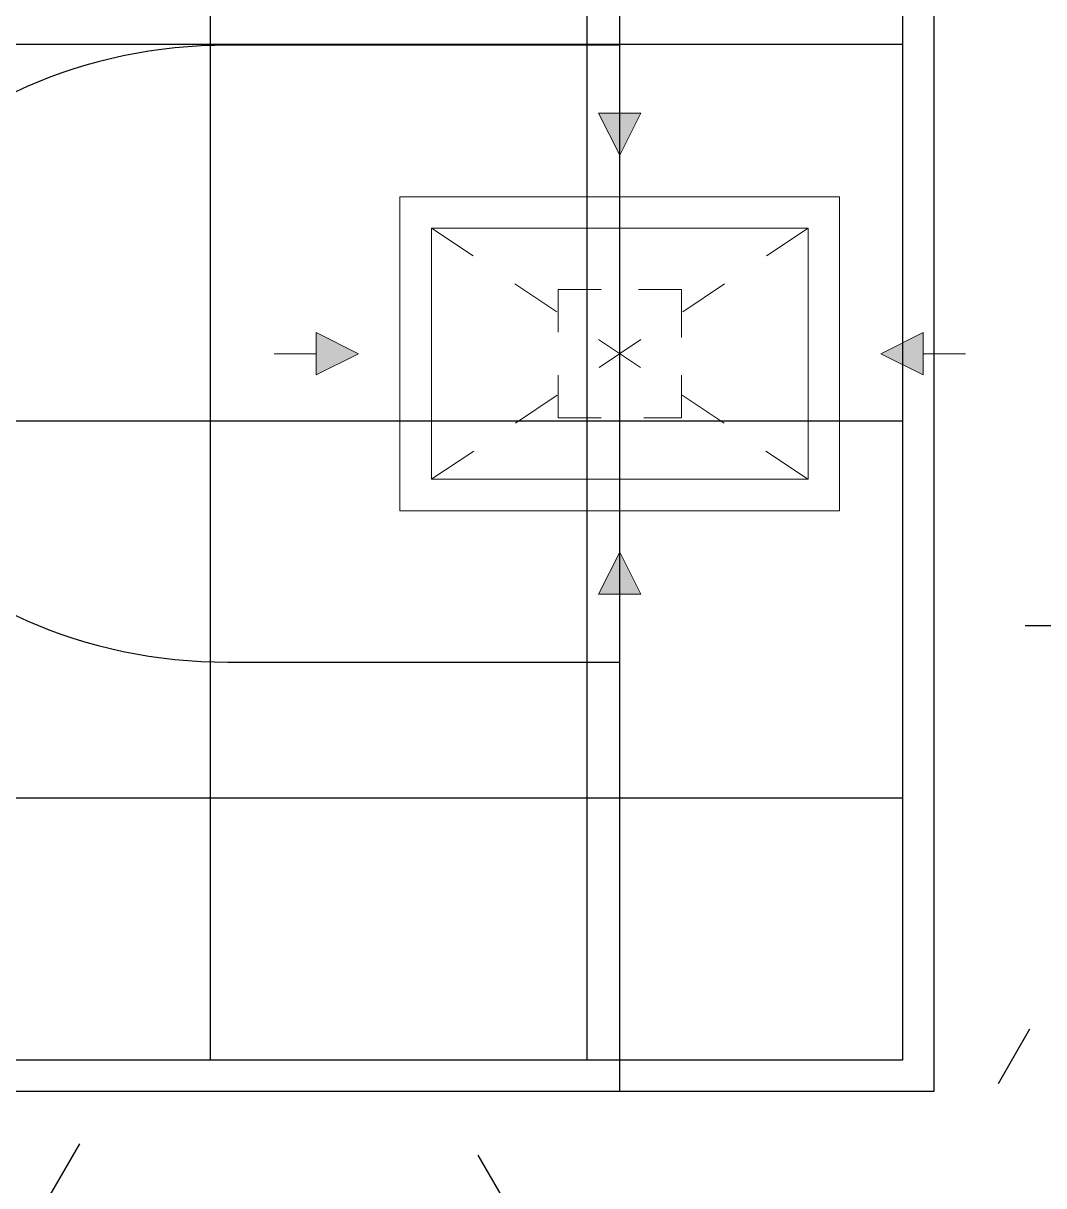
# Model space of a CAD drawing. Header units: millimetres. Extents: x -92759 to 184353, y -15225 to 86714.
# Drawn here: x 57026 to 57839, y 76316 to 77242 of the extents above; entities that cross this region are included whole.
import ezdxf

# ---------------------------------------------------------------- set-up
doc = ezdxf.new("R2010")
doc.units = ezdxf.units.MM
doc.linetypes.add('Aligning Line', pattern=[3.2004, 1.6002, -1.6002])
for name, color, linetype in [('0-1', 9, 'Continuous'), ('A-_DETA----_E-2', 9, 'Continuous'), ('A-_FLORPATT_H-1', 9, 'Continuous'), ('A-_WALL----_E', 8, 'Continuous'), ('A-_WALL----_H-1', 9, 'Continuous'), ('A-_WALLPRTN_E', 8, 'Continuous')]:
    doc.layers.add(name, color=color, linetype=linetype)
doc.layers.add('M-ACMV_EAG', color=7, linetype='Continuous', lineweight=25, true_color=0x999900)
doc.layers.add('M-ACMV_FCU-1', color=86, linetype='Continuous', lineweight=9)
pattern_1 = [(0, (-11670.95, 40338.29), (609.6, 152.4), [50.292, -406.908, 50.292, -406.908, -2438.4]), (0, (-11670.95, 40338.29), (609.6, 152.4), [-914.4, 50.292, -864.108, 50.292, -406.908, -1066.8]), (0, (-11670.95, 40338.29), (609.6, 152.4), [-2286, 50.292, -254.508, 50.292, -711.708]), (120, (-11442.35, 40414.49), (-436.7823, 451.7291), [50.292, -406.908, 50.292, -406.908, -2438.4]), (120, (-11442.35, 40414.49), (-436.7823, 451.7291), [-914.4, 50.292, -864.108, 50.292, -406.908, -1066.8]), (120, (-11442.35, 40414.49), (-436.7823, 451.7291), [-2286, 50.292, -254.508, 50.292, -711.708]), (240, (-11366.15, 40719.29), (-172.8177, -604.1291), [50.292, -406.908, 50.292, -406.908, -2438.4]), (240, (-11366.15, 40719.29), (-172.8177, -604.1291), [-914.4, 50.292, -864.108, 50.292, -406.908, -1066.8]), (240, (-11366.15, 40719.29), (-172.8177, -604.1291), [-2286, 50.292, -254.508, 50.292, -711.708])]

# ---------------------------------------------------------------- blocks, each defined once
blk = doc.blocks.new('A$C3019c3af')
at = {"layer": 'A-_FLORPATT_H-1'}
h = blk.add_hatch(dxfattribs=at)
h.set_pattern_fill('FP_22', color=256, style=0, pattern_type=2)
h.set_pattern_definition([(270, (-26525, 44525), (300, 2e-14), []), (0, (-26525, 44525), (0, 300), [])])
h.paths.add_polyline_path([(-26358.66, 43675), (-24975, 43675), (-24975, 46375), (-27275, 46375), (-27275, 45975), (-27725, 45975), (-27725, 43827), (-26689, 43827), (-26689, 43782), (-27725, 43782), (-27725, 43675), (-27314.84, 43675)])
at = {"layer": 'A-_WALL----_H-1'}
h = blk.add_hatch(dxfattribs=at)
h.set_pattern_fill('FP_8', color=256, style=0, pattern_type=2)
h.set_pattern_definition(pattern_1)
h.paths.add_polyline_path([(-24800, 41200), (-24800, 46400), (-24950, 46400), (-24950, 41200)])
h = blk.add_hatch(dxfattribs=at)
h.set_pattern_fill('FP_8', color=256, style=0, pattern_type=2)
h.set_pattern_definition(pattern_1)
h.paths.add_polyline_path([(-27725, 43500), (-24950, 43500), (-24950, 43650), (-27750, 43650), (-27750, 43500)])
at = {"layer": 'A-_DETA----_E-2'}
for p, q in [((-25200, 43650), (-25200, 46400)), ((-25200, 44483.06), (-25511.93, 44483.06)), ((-25200, 43991.94), (-25200, 44483.06)), ((-25511.93, 43991.94), (-25200, 43991.94))]:
    blk.add_line(p, q, dxfattribs=at)
blk.add_ellipse((-25511.93, 44237.5), major_axis=(320, 0), ratio=0.767386, start_param=1.570796, end_param=4.712389, dxfattribs=at)
at = {"layer": 'A-_WALL----_E'}
for p, q in [((-24950, 46400), (-24950, 43650)), ((-24950, 43650), (-27750, 43650))]:
    blk.add_line(p, q, dxfattribs=at)
at = {"layer": 'A-_WALLPRTN_E'}
for p, q in [((-24975, 46375), (-24975, 43675)), ((-24975, 43675), (-27725, 43675))]:
    blk.add_line(p, q, dxfattribs=at)
blk = doc.blocks.new('A$Ce379cfae')
at = {"layer": 'M-ACMV_EAG', "lineweight": 5}
h = blk.add_hatch(color=256, dxfattribs=at)
h.dxf.hatch_style = 1
h.paths.add_polyline_path([(16.8, 191.59), (-16.8, 191.59), (0, 158)])
h = blk.add_hatch(color=256, dxfattribs=at)
h.dxf.hatch_style = 1
h.paths.add_polyline_path([(-241.59, 16.8), (-241.59, -16.8), (-208, 0)])
h = blk.add_hatch(color=256, dxfattribs=at)
h.dxf.hatch_style = 1
h.paths.add_polyline_path([(208, 0), (241.59, -16.8), (241.59, 16.8)])
h = blk.add_hatch(color=256, dxfattribs=at)
h.dxf.hatch_style = 1
h.paths.add_polyline_path([(0, -158), (-16.8, -191.59), (16.8, -191.59)])
for p, q in [((0, 225.18), (0, 191.59)), ((-16.8, 191.59), (16.8, 191.59)), ((0, 158), (-16.8, 191.59)), ((-16.8, 191.59), (16.8, 191.59)), ((0, 158), (16.8, 191.59)), ((-241.59, -16.8), (-241.59, 16.8)), ((-208, 0), (-241.59, 16.8)), ((-241.59, -16.8), (-241.59, 16.8)), ((208, 0), (241.59, 16.8)), ((241.59, -16.8), (241.59, 16.8)), ((241.59, -16.8), (241.59, 16.8)), ((-275.18, 0), (-241.59, 0)), ((-208, 0), (-241.59, -16.8)), ((208, 0), (241.59, -16.8)), ((275.18, 0), (241.59, 0)), ((0, -158), (-16.8, -191.59)), ((0, -158), (16.8, -191.59)), ((-16.8, -191.59), (16.8, -191.59)), ((-16.8, -191.59), (16.8, -191.59)), ((0, -225.18), (0, -191.59))]:
    blk.add_line(p, q, dxfattribs=at)
at = {"layer": 'M-ACMV_EAG', "linetype": 'Aligning Line', "lineweight": 5, "ltscale": 25}
for p, q in [((-150, 100), (150, -100)), ((150, 100), (-150, -100))]:
    blk.add_line(p, q, dxfattribs=at)
at = {"layer": 'M-ACMV_EAG', "lineweight": 5}
for points in [[(-175, 125), (175, 125), (175, -125), (-175, -125)], [(-150, 100), (150, 100), (150, -100), (-150, -100)]]:
    blk.add_lwpolyline(points, close=True, dxfattribs=at)
for points in [[(-14.93, 51.2), (-49.06, 51.2), (-49.06, 17.07)], [(49.06, 12.8), (49.06, 51.2), (14.93, 51.2)], [(-49.06, -17.07), (-49.06, -51.2), (-14.93, -51.2)], [(49.06, -17.07), (49.06, -51.2), (19.2, -51.2)]]:
    blk.add_lwpolyline(points, dxfattribs=at)
blk = doc.blocks.new('ACMV_B8_L2')
at = {"layer": 'M-ACMV_EAG'}
blk.add_blockref('A$Ce379cfae', (118164.62, -28737.18), dxfattribs=at)

msp = doc.modelspace()

# ---------------------------------------------------------------- block references
at = {"layer": '0-1'}
msp.add_blockref('A$C3019c3af', (82701.06, 32741.24), dxfattribs=at)
at = {"layer": 'M-ACMV_FCU-1'}
msp.add_blockref('ACMV_B8_L2', (-60663.56, 105715.91), dxfattribs=at)

doc.saveas('drawing.dxf')
